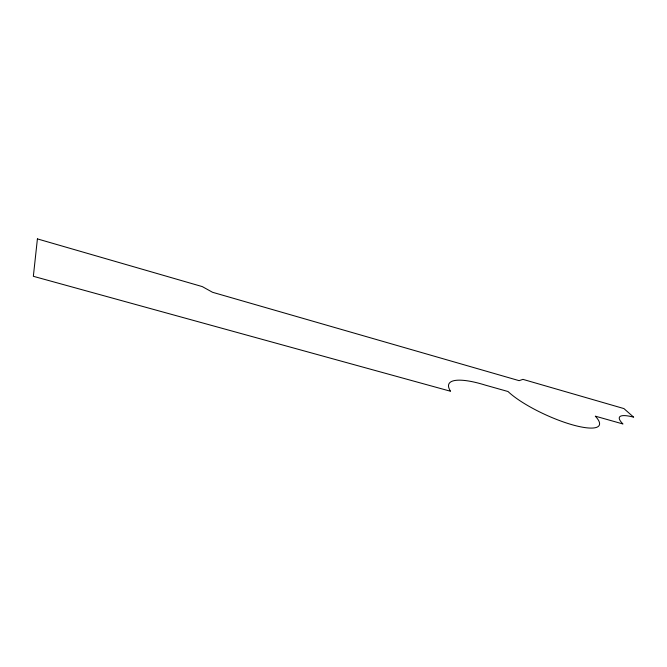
<?xml version="1.0" encoding="UTF-8"?>
<svg xmlns="http://www.w3.org/2000/svg" width="667" height="667" viewBox="0 0 667 667"><rect width="100%" height="100%" fill="white"/><g stroke="black" fill="none" stroke-linecap="round" stroke-linejoin="round"><path stroke-width="1" d="M37.41 238.903L33.35 276.305L450.567 391.262A57.637 15.324 24.3 0 1 485.151 385.076L508.037 391.529A53.393 12.906 24.6 0 0 572.603 424.879A53.393 12.906 24.6 0 0 595.314 416.166L622.961 423.97A37.077 8.254 25.8 0 1 633.65 417.175L623.92 408.579L522.936 379.365L519.126 380.665L212.548 292.288L202.293 286.602L37.41 238.903"/></g></svg>
